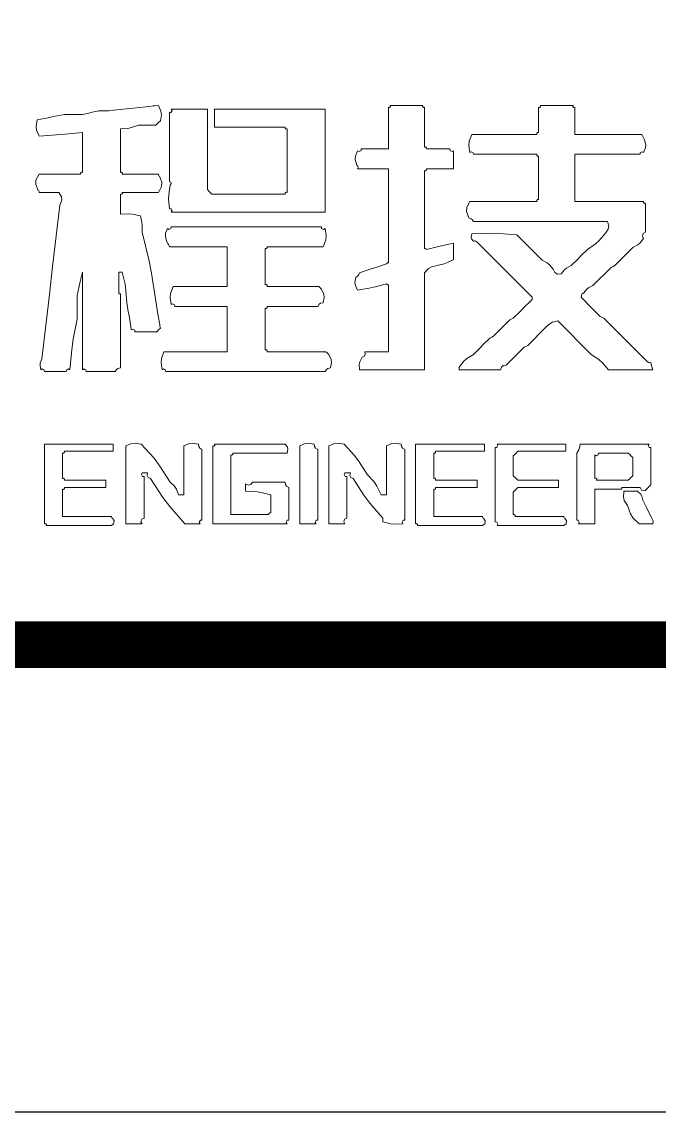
# Model space of a CAD drawing. Header units: millimetres. Extents: x -705761 to 1364679, y -410401 to 446404.
# Drawn here: x -482998 to -481634, y -64146 to -61813 of the extents above; entities that cross this region are included whole.
import ezdxf
from ezdxf.enums import TextEntityAlignment as Align

# ---------------------------------------------------------------- set-up
doc = ezdxf.new("R2010")
doc.units = ezdxf.units.MM
doc.layers.add('TK', color=7, linetype='Continuous')
doc.layers.add('模板-签名-公用', color=3, linetype='Continuous')
doc.layers.add('图框', color=7, linetype='Continuous', lineweight=13)
doc.styles.get("Standard").update_dxf_attribs({"font": 'arial.ttf'})
doc.styles.add('Style-仿宋_GB2312', font='')
doc.styles.add('宋体', font='', dxfattribs={"width": 0.7, "height": 2.5})
doc.styles.add('宋体_1', font='', dxfattribs={"width": 0.7, "height": 2.386364})
doc.styles.get('Style-仿宋_GB2312').set_extended_font_data('仿宋_GB2312')
doc.styles.get('宋体').set_extended_font_data('SimSun')
doc.styles.get('宋体_1').set_extended_font_data('SimSun')

# ---------------------------------------------------------------- blocks, each defined once
blk = doc.blocks.new('BSIET_通用图框_A2+0.5_1')
at = {"layer": '图框', "color": 7, "lineweight": 25}
blk.add_line((-10, 10), (-370, 10), dxfattribs=at)
at = {"layer": '图框', "color": 7, "lineweight": 25, "flags": 128}
blk.add_lwpolyline([(0, 0), (-891, 0), (-891, 420), (0, 420), (0, 0)], close=True, dxfattribs=at)
at = {"layer": '图框', "const_width": 1}
blk.add_lwpolyline([(-866, 410), (-10, 410), (-10, 10), (-866, 10)], close=True, dxfattribs=at)
at = {"layer": 'TK', "lineweight": 25, "style": '宋体', "width": 0.7, "flags": 3}
for tag, p in [('LZHQ_N会签10_T6_H6', (-878.235, 93.875)), ('LZHQ_N会签9_T6_H6', (-878.357, 85.875)), ('LZHQ_N会签8_T6_H6', (-878.235, 77.875)), ('LZHQ_N会签7_T6_H6', (-878.357, 69.875)), ('LZHQ_N会签6_T6_H6', (-878.253, 61.875)), ('LZHQ_N会签5_T6_H6', (-878.253, 53.875)), ('LZHQ_N会签4_T6_H6', (-878.253, 45.875)), ('LZHQ_N会签3_T6_H6', (-878.253, 37.875)), ('LZHQ_N会签2_T6_H6', (-878.253, 29.875)), ('LZHQ_N会签1_T6_H6', (-878.253, 21.875))]:
    blk.add_attdef(tag, text='', height=2.5, dxfattribs=at).set_placement(p, align=Align.MIDDLE)
at = {"layer": '模板-签名-公用', "lineweight": 25, "style": '宋体', "width": 0.7}
blk.add_attdef('LZTQINS', text='', height=2, dxfattribs=at).set_placement((-10, 10), align=Align.MIDDLE)
at = {"layer": '模板-签名-公用', "lineweight": 25, "style": '宋体', "width": 0.7, "flags": 3}
blk.add_attdef('LZFRAME', (-45.909, 7.064), '', height=3, dxfattribs=at)
blk = doc.blocks.new('BSIET_通用_A2(2024)_1')
at = {"color": 7, "linetype": 'Continuous', "lineweight": 0}
for p, q in [((-81.116, 11.431), (-81.15, 11.427)), ((-81.046, 11.439), (-81.116, 11.431)), ((-80.767, 11.47), (-81.046, 11.439)), ((-80.628, 11.485), (-80.767, 11.47)), ((-80.349, 11.516), (-80.628, 11.485)), ((-80.271, 11.525), (-80.349, 11.516)), ((-80.233, 11.529), (-80.271, 11.525)), ((-80.155, 11.535), (-80.233, 11.529)), ((-80.104, 11.414), (-80.155, 11.535)), ((-79.574, 11.458), (-79.884, 11.458)), ((-79.884, 11.458), (-79.866, 11.428)), ((-79.419, 11.458), (-79.574, 11.458)), ((-79.109, 11.458), (-79.419, 11.458)), ((-79.109, 10.769), (-79.109, 11.458)), ((-78.009, 11.458), (-78.955, 11.458)), ((-78.955, 11.458), (-78.955, 11.303)), ((-77.537, 11.458), (-78.009, 11.458)), ((-76.592, 11.458), (-77.537, 11.458)), ((-76.592, 10.575), (-76.592, 11.458)), ((-75.214, 11.493), (-75.236, 11.497)), ((-75.236, 11.497), (-75.236, 11.141)), ((-75.194, 11.514), (-75.214, 11.493)), ((-74.918, 11.535), (-75.197, 11.535)), ((-75.197, 11.535), (-75.194, 11.514)), ((-74.779, 11.535), (-74.918, 11.535)), ((-74.5, 11.535), (-74.779, 11.535)), ((-74.503, 11.514), (-74.5, 11.535)), ((-74.483, 11.493), (-74.503, 11.514)), ((-74.461, 11.497), (-74.483, 11.493)), ((-74.461, 11.156), (-74.461, 11.497)), ((-71.999, 11.493), (-72.021, 11.497)), ((-72.021, 11.497), (-72.021, 11.28)), ((-71.979, 11.514), (-71.999, 11.493)), ((-71.703, 11.535), (-71.982, 11.535)), ((-71.982, 11.535), (-71.979, 11.514)), ((-71.564, 11.535), (-71.703, 11.535)), ((-71.285, 11.535), (-71.564, 11.535)), ((-71.288, 11.514), (-71.285, 11.535)), ((-71.268, 11.493), (-71.288, 11.514)), ((-71.246, 11.497), (-71.268, 11.493)), ((-71.246, 11.265), (-71.246, 11.497)), ((-82.75, 11.226), (-82.773, 11.087)), ((-82.518, 11.273), (-82.75, 11.226)), ((-82.402, 11.297), (-82.518, 11.273)), ((-82.17, 11.342), (-82.402, 11.297)), ((-82.014, 11.342), (-82.17, 11.342)), ((-81.937, 11.342), (-82.014, 11.342)), ((-81.782, 11.342), (-81.937, 11.342)), ((-81.643, 11.373), (-81.782, 11.342)), ((-81.573, 11.389), (-81.643, 11.373)), ((-81.434, 11.419), (-81.573, 11.389)), ((-81.348, 11.419), (-81.434, 11.419)), ((-81.306, 11.419), (-81.348, 11.419)), ((-81.22, 11.419), (-81.306, 11.419)), ((-81.15, 11.427), (-81.22, 11.419)), ((-80.155, 11.168), (-80.116, 11.207)), ((-80.116, 11.207), (-80.094, 11.337)), ((-80.094, 11.337), (-80.104, 11.414)), ((-79.889, 11.384), (-79.923, 11.381)), ((-79.923, 11.381), (-79.923, 10.792)), ((-79.866, 11.428), (-79.889, 11.384)), ((-78.955, 11.303), (-78.955, 11.226)), ((-78.955, 11.226), (-78.955, 11.071)), ((-72.021, 11.28), (-72.021, 11.171)), ((-71.246, 11.148), (-71.246, 11.265)), ((-82.773, 11.087), (-82.764, 11.008)), ((-82.764, 11.008), (-82.712, 10.877)), ((-80.968, 11.032), (-80.811, 11.045)), ((-80.968, 10.66), (-80.968, 11.032)), ((-80.811, 11.045), (-80.732, 11.061)), ((-80.732, 11.061), (-80.581, 11.11)), ((-80.581, 11.11), (-80.434, 11.11)), ((-80.434, 11.11), (-80.361, 11.11)), ((-80.361, 11.11), (-80.213, 11.11)), ((-80.213, 11.11), (-80.174, 11.148)), ((-80.174, 11.148), (-80.155, 11.168)), ((-78.955, 11.071), (-78.35, 11.071)), ((-78.35, 11.071), (-78.048, 11.071)), ((-78.048, 11.071), (-77.444, 11.071)), ((-77.444, 11.071), (-77.448, 11.049)), ((-77.448, 11.049), (-77.426, 11.029)), ((-77.426, 11.029), (-77.405, 11.032)), ((-77.405, 11.032), (-77.405, 10.49)), ((-75.236, 11.141), (-75.236, 10.962)), ((-74.461, 10.986), (-74.461, 11.156)), ((-74.461, 10.645), (-74.461, 10.986)), ((-72.021, 11.171), (-72.021, 10.954)), ((-71.246, 10.916), (-71.246, 11.148)), ((-82.712, 10.877), (-82.34, 10.907)), ((-82.34, 10.907), (-82.154, 10.922)), ((-82.154, 10.922), (-81.782, 10.954)), ((-81.782, 10.954), (-81.782, 10.614)), ((-79.923, 10.792), (-79.923, 10.498)), ((-79.109, 10.424), (-79.109, 10.769)), ((-75.236, 10.962), (-75.236, 10.606)), ((-73.506, 10.769), (-73.515, 10.683)), ((-73.454, 10.916), (-73.506, 10.769)), ((-72.896, 10.916), (-73.454, 10.916)), ((-72.618, 10.916), (-72.896, 10.916)), ((-72.06, 10.916), (-72.618, 10.916)), ((-72.043, 10.958), (-72.063, 10.938)), ((-72.063, 10.938), (-72.06, 10.916)), ((-72.021, 10.954), (-72.043, 10.958)), ((-70.673, 10.916), (-71.246, 10.916)), ((-70.386, 10.916), (-70.673, 10.916)), ((-69.813, 10.916), (-70.386, 10.916)), ((-69.792, 10.868), (-69.813, 10.916)), ((-69.781, 10.845), (-69.792, 10.868)), ((-69.755, 10.799), (-69.781, 10.845)), ((-69.728, 10.694), (-69.755, 10.799)), ((-81.782, 10.614), (-81.782, 10.443)), ((-80.968, 10.474), (-80.968, 10.66)), ((-79.923, 10.498), (-79.923, 9.909)), ((-76.592, 10.133), (-76.592, 10.575)), ((-75.894, 10.567), (-75.94, 10.452)), ((-75.865, 10.55), (-75.894, 10.567)), ((-75.821, 10.572), (-75.865, 10.55)), ((-75.817, 10.606), (-75.821, 10.572)), ((-75.585, 10.606), (-75.817, 10.606)), ((-75.468, 10.606), (-75.585, 10.606)), ((-75.236, 10.606), (-75.468, 10.606)), ((-74.44, 10.649), (-74.461, 10.645)), ((-74.419, 10.627), (-74.44, 10.649)), ((-74.422, 10.606), (-74.419, 10.627)), ((-74.221, 10.606), (-74.422, 10.606)), ((-74.121, 10.606), (-74.221, 10.606)), ((-73.919, 10.606), (-74.121, 10.606)), ((-73.915, 10.572), (-73.919, 10.606)), ((-73.871, 10.55), (-73.915, 10.572)), ((-73.842, 10.567), (-73.871, 10.55)), ((-73.842, 10.412), (-73.842, 10.567)), ((-73.515, 10.683), (-73.493, 10.529)), ((-73.493, 10.529), (-73.463, 10.546)), ((-73.463, 10.546), (-73.419, 10.524)), ((-73.419, 10.524), (-73.415, 10.49)), ((-69.852, 10.49), (-69.848, 10.524)), ((-69.848, 10.524), (-69.804, 10.546)), ((-69.804, 10.546), (-69.774, 10.529)), ((-69.774, 10.529), (-69.732, 10.629)), ((-69.732, 10.629), (-69.728, 10.694)), ((-81.782, 10.443), (-81.782, 10.102)), ((-80.968, 10.102), (-80.968, 10.474)), ((-79.109, 9.734), (-79.109, 10.424)), ((-77.405, 10.49), (-77.405, 10.219)), ((-75.94, 10.452), (-75.945, 10.377)), ((-75.945, 10.377), (-75.914, 10.257)), ((-73.842, 10.335), (-73.842, 10.412)), ((-73.842, 10.18), (-73.842, 10.335)), ((-73.415, 10.49), (-72.873, 10.49)), ((-72.873, 10.49), (-72.602, 10.49)), ((-72.602, 10.49), (-72.06, 10.49)), ((-72.06, 10.49), (-72.063, 10.468)), ((-72.063, 10.468), (-72.043, 10.447)), ((-72.043, 10.447), (-72.021, 10.451)), ((-72.021, 10.451), (-72.021, 10.079)), ((-71.246, 10.087), (-71.246, 10.49)), ((-71.246, 10.49), (-70.688, 10.49)), ((-70.688, 10.49), (-70.409, 10.49)), ((-70.409, 10.49), (-69.852, 10.49)), ((-82.712, 10.064), (-82.778, 9.94)), ((-82.355, 10.064), (-82.712, 10.064)), ((-82.177, 10.064), (-82.355, 10.064)), ((-81.821, 10.064), (-82.177, 10.064)), ((-81.804, 10.106), (-81.825, 10.085)), ((-81.825, 10.085), (-81.821, 10.064)), ((-81.782, 10.102), (-81.804, 10.106)), ((-80.947, 10.106), (-80.968, 10.102)), ((-80.926, 10.085), (-80.947, 10.106)), ((-80.93, 10.064), (-80.926, 10.085)), ((-80.62, 10.064), (-80.93, 10.064)), ((-80.465, 10.064), (-80.62, 10.064)), ((-80.155, 10.064), (-80.465, 10.064)), ((-80.158, 10.047), (-80.155, 10.064)), ((-80.151, 10.033), (-80.158, 10.047)), ((-80.136, 10.025), (-80.151, 10.033)), ((-77.405, 10.219), (-77.405, 9.676)), ((-76.592, 9.25), (-76.592, 10.133)), ((-75.914, 10.257), (-75.889, 10.237)), ((-75.882, 10.209), (-75.894, 10.18)), ((-75.894, 10.18), (-75.631, 10.18)), ((-75.889, 10.237), (-75.882, 10.209)), ((-75.631, 10.18), (-75.499, 10.18)), ((-75.499, 10.18), (-75.236, 10.18)), ((-75.236, 10.18), (-75.236, 9.374)), ((-74.461, 9.475), (-74.461, 10.141)), ((-74.461, 10.141), (-74.44, 10.138)), ((-74.44, 10.138), (-74.419, 10.158)), ((-74.419, 10.158), (-74.422, 10.18)), ((-74.422, 10.18), (-74.19, 10.18)), ((-74.19, 10.18), (-74.074, 10.18)), ((-74.074, 10.18), (-73.842, 10.18)), ((-72.021, 10.079), (-72.021, 9.893)), ((-71.246, 9.886), (-71.246, 10.087)), ((-82.778, 9.94), (-82.783, 9.844)), ((-82.783, 9.844), (-82.731, 9.715)), ((-80.155, 9.676), (-80.089, 9.799)), ((-80.083, 9.895), (-80.136, 10.025)), ((-80.089, 9.799), (-80.083, 9.895)), ((-79.903, 9.831), (-79.935, 9.632)), ((-79.923, 9.909), (-79.893, 9.897)), ((-79.882, 9.855), (-79.903, 9.831)), ((-79.893, 9.897), (-79.882, 9.855)), ((-72.021, 9.893), (-72.021, 9.522)), ((-71.246, 9.483), (-71.246, 9.886)), ((-82.731, 9.715), (-82.716, 9.707)), ((-82.716, 9.707), (-82.709, 9.693)), ((-82.709, 9.693), (-82.712, 9.676)), ((-82.712, 9.676), (-82.541, 9.676)), ((-82.541, 9.676), (-82.456, 9.676)), ((-82.456, 9.676), (-82.286, 9.676)), ((-82.286, 9.676), (-82.23, 9.583)), ((-82.23, 9.583), (-82.224, 9.506)), ((-80.968, 9.467), (-80.968, 9.638)), ((-80.968, 9.638), (-80.947, 9.634)), ((-80.947, 9.634), (-80.926, 9.655)), ((-80.926, 9.655), (-80.93, 9.676)), ((-80.93, 9.676), (-80.62, 9.676)), ((-80.62, 9.676), (-80.465, 9.676)), ((-80.465, 9.676), (-80.155, 9.676)), ((-79.935, 9.632), (-79.939, 9.529)), ((-79.071, 9.696), (-79.109, 9.734)), ((-79.051, 9.676), (-79.071, 9.696)), ((-79.013, 9.638), (-79.051, 9.676)), ((-78.385, 9.638), (-79.013, 9.638)), ((-78.071, 9.638), (-78.385, 9.638)), ((-77.444, 9.638), (-78.071, 9.638)), ((-77.426, 9.68), (-77.448, 9.659)), ((-77.448, 9.659), (-77.444, 9.638)), ((-77.405, 9.676), (-77.426, 9.68)), ((-82.266, 9.405), (-82.42, 8.088)), ((-82.224, 9.506), (-82.266, 9.405)), ((-80.968, 9.382), (-80.968, 9.467)), ((-80.968, 9.211), (-80.968, 9.382)), ((-79.939, 9.529), (-79.923, 9.328)), ((-75.236, 9.374), (-75.236, 8.971)), ((-74.461, 9.142), (-74.461, 9.475)), ((-73.559, 9.36), (-73.564, 9.264)), ((-73.493, 9.483), (-73.559, 9.36)), ((-72.919, 9.483), (-73.493, 9.483)), ((-72.633, 9.483), (-72.919, 9.483)), ((-72.06, 9.483), (-72.633, 9.483)), ((-72.043, 9.525), (-72.063, 9.504)), ((-72.063, 9.504), (-72.06, 9.483)), ((-72.021, 9.522), (-72.043, 9.525)), ((-70.657, 9.483), (-71.246, 9.483)), ((-70.363, 9.483), (-70.657, 9.483)), ((-69.774, 9.483), (-70.363, 9.483)), ((-69.778, 9.461), (-69.774, 9.483)), ((-69.757, 9.44), (-69.778, 9.461)), ((-69.736, 9.444), (-69.757, 9.44)), ((-69.736, 9.196), (-69.736, 9.444)), ((-80.797, 9.217), (-80.968, 9.211)), ((-80.71, 9.209), (-80.797, 9.217)), ((-80.543, 9.173), (-80.71, 9.209)), ((-80.512, 9.036), (-80.543, 9.173)), ((-79.923, 9.328), (-79.889, 9.324)), ((-79.889, 9.324), (-79.866, 9.28)), ((-79.866, 9.28), (-79.884, 9.25)), ((-79.884, 9.25), (-78.567, 9.25)), ((-78.567, 9.25), (-77.909, 9.25)), ((-77.909, 9.25), (-76.592, 9.25)), ((-74.461, 8.475), (-74.461, 9.142)), ((-73.564, 9.264), (-73.512, 9.134)), ((-73.512, 9.134), (-73.467, 9.113)), ((-73.467, 9.113), (-73.445, 9.096)), ((-69.736, 9.072), (-69.736, 9.196)), ((-80.504, 8.964), (-80.512, 9.036)), ((-80.504, 8.824), (-80.504, 8.964)), ((-79.962, 8.902), (-80.003, 8.801)), ((-79.932, 8.884), (-79.962, 8.902)), ((-79.888, 8.906), (-79.932, 8.884)), ((-79.884, 8.94), (-79.888, 8.906)), ((-78.598, 8.94), (-79.884, 8.94)), ((-77.955, 8.94), (-78.598, 8.94)), ((-76.669, 8.94), (-77.955, 8.94)), ((-76.665, 8.906), (-76.669, 8.94)), ((-76.622, 8.884), (-76.665, 8.906)), ((-76.592, 8.902), (-76.622, 8.884)), ((-76.569, 8.748), (-76.592, 8.902)), ((-75.236, 8.971), (-75.236, 8.166)), ((-73.445, 9.096), (-73.415, 9.056)), ((-73.415, 9.056), (-72.269, 9.056)), ((-72.269, 9.056), (-71.696, 9.056)), ((-71.696, 9.056), (-70.549, 9.056)), ((-70.532, 8.89), (-70.588, 8.805)), ((-70.549, 9.056), (-70.521, 8.958)), ((-70.521, 8.958), (-70.532, 8.89)), ((-69.736, 8.824), (-69.736, 9.072)), ((-80.362, 8.241), (-80.504, 8.824)), ((-80.003, 8.801), (-80.008, 8.736)), ((-80.008, 8.736), (-79.981, 8.631)), ((-79.981, 8.631), (-79.955, 8.585)), ((-76.63, 8.514), (-76.578, 8.661)), ((-76.578, 8.661), (-76.569, 8.748)), ((-73.454, 8.786), (-73.466, 8.723)), ((-73.466, 8.723), (-73.456, 8.68)), ((-73.456, 8.68), (-73.415, 8.631)), ((-73.067, 8.801), (-73.454, 8.786)), ((-73.415, 8.631), (-73.384, 8.638)), ((-73.384, 8.638), (-73.362, 8.632)), ((-73.362, 8.632), (-73.338, 8.611)), ((-72.872, 8.797), (-73.067, 8.801)), ((-72.486, 8.766), (-72.872, 8.797)), ((-72.269, 8.549), (-72.486, 8.766)), ((-70.723, 8.646), (-70.803, 8.574)), ((-70.588, 8.805), (-70.723, 8.646)), ((-69.85, 8.594), (-69.774, 8.689)), ((-69.801, 8.738), (-69.784, 8.796)), ((-69.774, 8.689), (-69.801, 8.738)), ((-69.784, 8.796), (-69.736, 8.824)), ((-79.955, 8.585), (-79.943, 8.562)), ((-79.943, 8.562), (-79.923, 8.514)), ((-79.923, 8.514), (-79.427, 8.514)), ((-79.427, 8.514), (-79.179, 8.514)), ((-79.179, 8.514), (-78.683, 8.514)), ((-78.683, 8.514), (-78.683, 8.174)), ((-77.87, 8.166), (-77.87, 8.475)), ((-77.87, 8.475), (-77.848, 8.472)), ((-77.848, 8.472), (-77.828, 8.493)), ((-77.828, 8.493), (-77.831, 8.514)), ((-77.831, 8.514), (-77.351, 8.514)), ((-77.351, 8.514), (-77.11, 8.514)), ((-77.11, 8.514), (-76.63, 8.514)), ((-74.444, 8.478), (-74.461, 8.475)), ((-74.431, 8.471), (-74.444, 8.478)), ((-74.422, 8.456), (-74.431, 8.471)), ((-74.19, 8.511), (-74.422, 8.456)), ((-74.074, 8.538), (-74.19, 8.511)), ((-73.842, 8.592), (-74.074, 8.538)), ((-73.842, 8.452), (-73.842, 8.592)), ((-73.842, 8.383), (-73.842, 8.452)), ((-73.338, 8.611), (-72.881, 8.154)), ((-72.16, 8.441), (-72.269, 8.549)), ((-71.943, 8.224), (-72.16, 8.441)), ((-70.975, 8.456), (-71.115, 8.317)), ((-70.803, 8.574), (-70.975, 8.456)), ((-70.161, 8.34), (-70.007, 8.495)), ((-70.007, 8.495), (-69.9, 8.553)), ((-69.9, 8.553), (-69.85, 8.594)), ((-80.303, 7.945), (-80.362, 8.241)), ((-78.683, 8.174), (-78.683, 8.003)), ((-77.87, 8.011), (-77.87, 8.166)), ((-75.253, 8.168), (-75.266, 8.161)), ((-75.236, 8.166), (-75.253, 8.168)), ((-74.045, 8.145), (-73.974, 8.173)), ((-73.974, 8.173), (-73.842, 8.243)), ((-73.842, 8.243), (-73.842, 8.383)), ((-71.837, 8.166), (-71.943, 8.224)), ((-71.787, 8.124), (-71.837, 8.166)), ((-71.184, 8.247), (-71.324, 8.108)), ((-71.115, 8.317), (-71.184, 8.247)), ((-70.394, 8.108), (-70.239, 8.262)), ((-70.239, 8.262), (-70.161, 8.34)), ((-82.42, 8.088), (-82.498, 7.429)), ((-81.83, 7.771), (-81.782, 7.972)), ((-81.782, 7.972), (-81.782, 7.135)), ((-81.007, 7.786), (-81.007, 7.972)), ((-81.007, 7.972), (-80.976, 7.972)), ((-80.976, 7.972), (-80.961, 7.972)), ((-80.961, 7.972), (-80.93, 7.972)), ((-80.93, 7.972), (-80.871, 7.712)), ((-80.213, 7.352), (-80.303, 7.945)), ((-78.683, 8.003), (-78.683, 7.662)), ((-77.87, 7.701), (-77.87, 8.011)), ((-75.856, 7.953), (-75.876, 7.907)), ((-75.623, 8.03), (-75.856, 7.953)), ((-75.507, 8.069), (-75.623, 8.03)), ((-75.275, 8.146), (-75.507, 8.069)), ((-75.266, 8.161), (-75.275, 8.146)), ((-74.461, 7.953), (-74.377, 8.045)), ((-74.461, 7.123), (-74.461, 7.953)), ((-74.377, 8.045), (-74.312, 8.082)), ((-74.312, 8.082), (-74.19, 8.108)), ((-74.19, 8.108), (-74.045, 8.145)), ((-72.881, 8.154), (-72.652, 7.926)), ((-71.711, 8.03), (-71.787, 8.124)), ((-71.674, 7.959), (-71.711, 8.03)), ((-71.616, 7.927), (-71.674, 7.959)), ((-71.537, 7.933), (-71.616, 7.927)), ((-71.468, 8.019), (-71.537, 7.933)), ((-71.422, 8.057), (-71.468, 8.019)), ((-71.324, 8.108), (-71.422, 8.057)), ((-70.627, 7.914), (-70.472, 8.069)), ((-70.472, 8.069), (-70.44, 8.084)), ((-70.44, 8.084), (-70.425, 8.092)), ((-70.425, 8.092), (-70.394, 8.108)), ((-81.853, 7.67), (-81.83, 7.771)), ((-81.007, 7.693), (-81.007, 7.786)), ((-80.871, 7.712), (-80.852, 7.579)), ((-77.848, 7.704), (-77.87, 7.701)), ((-77.828, 7.684), (-77.848, 7.704)), ((-75.933, 7.856), (-75.951, 7.748)), ((-75.951, 7.748), (-75.942, 7.683)), ((-75.894, 7.886), (-75.933, 7.856)), ((-75.876, 7.907), (-75.894, 7.886)), ((-75.52, 7.655), (-75.275, 7.72)), ((-75.275, 7.72), (-75.266, 7.705)), ((-75.266, 7.705), (-75.253, 7.698)), ((-75.253, 7.698), (-75.236, 7.701)), ((-75.236, 7.701), (-75.236, 7.128)), ((-72.652, 7.926), (-72.195, 7.468)), ((-70.859, 7.681), (-70.704, 7.837)), ((-70.704, 7.837), (-70.627, 7.914)), ((-81.898, 7.468), (-81.853, 7.67)), ((-81.898, 7.267), (-81.898, 7.468)), ((-81.007, 7.507), (-81.007, 7.693)), ((-80.992, 7.507), (-81.007, 7.507)), ((-80.984, 7.507), (-80.992, 7.507)), ((-80.968, 7.507), (-80.984, 7.507)), ((-80.968, 6.872), (-80.968, 7.507)), ((-80.852, 7.579), (-80.833, 7.313)), ((-79.898, 7.515), (-79.906, 7.429)), ((-79.845, 7.662), (-79.898, 7.515)), ((-79.38, 7.662), (-79.845, 7.662)), ((-79.148, 7.662), (-79.38, 7.662)), ((-78.683, 7.662), (-79.148, 7.662)), ((-77.831, 7.662), (-77.828, 7.684)), ((-77.389, 7.662), (-77.831, 7.662)), ((-77.169, 7.662), (-77.389, 7.662)), ((-76.727, 7.662), (-77.169, 7.662)), ((-76.704, 7.639), (-76.727, 7.662)), ((-76.692, 7.627), (-76.704, 7.639)), ((-76.669, 7.604), (-76.692, 7.627)), ((-76.618, 7.498), (-76.669, 7.604)), ((-76.609, 7.429), (-76.618, 7.498)), ((-75.942, 7.683), (-75.894, 7.585)), ((-75.894, 7.585), (-75.645, 7.628)), ((-75.645, 7.628), (-75.52, 7.655)), ((-72.195, 7.468), (-72.163, 7.435)), ((-71.11, 7.43), (-71.1, 7.499)), ((-71.1, 7.499), (-71.052, 7.526)), ((-71.052, 7.526), (-70.991, 7.604)), ((-70.991, 7.604), (-70.948, 7.638)), ((-70.948, 7.638), (-70.859, 7.681)), ((-82.498, 7.429), (-82.653, 6.113)), ((-81.898, 7.166), (-81.898, 7.267)), ((-80.833, 7.313), (-80.802, 7.128)), ((-80.182, 7.166), (-80.213, 7.352)), ((-79.906, 7.429), (-79.884, 7.275)), ((-79.884, 7.275), (-79.854, 7.292)), ((-79.854, 7.292), (-79.81, 7.27)), ((-79.81, 7.27), (-79.807, 7.236)), ((-79.807, 7.236), (-79.357, 7.236)), ((-79.357, 7.236), (-79.133, 7.236)), ((-79.133, 7.236), (-78.683, 7.236)), ((-78.683, 7.236), (-78.683, 6.849)), ((-77.828, 7.214), (-77.831, 7.236)), ((-77.831, 7.236), (-77.397, 7.236)), ((-77.397, 7.236), (-77.18, 7.236)), ((-77.18, 7.236), (-76.746, 7.236)), ((-76.746, 7.236), (-76.718, 7.284)), ((-76.718, 7.284), (-76.686, 7.305)), ((-76.686, 7.305), (-76.63, 7.313)), ((-76.63, 7.313), (-76.609, 7.429)), ((-72.195, 7.352), (-72.342, 7.205)), ((-72.163, 7.386), (-72.195, 7.352)), ((-72.163, 7.435), (-72.163, 7.386)), ((-71.072, 7.391), (-71.11, 7.43)), ((-70.925, 7.244), (-71.072, 7.391)), ((-70.851, 7.17), (-70.925, 7.244)), ((-81.898, 6.965), (-81.898, 7.166)), ((-81.782, 7.135), (-81.782, 6.717)), ((-80.802, 7.128), (-80.786, 7.035)), ((-80.786, 7.035), (-80.756, 6.849)), ((-80.167, 7.073), (-80.182, 7.166)), ((-80.136, 6.887), (-80.167, 7.073)), ((-77.87, 6.841), (-77.87, 7.197)), ((-77.87, 7.197), (-77.848, 7.193)), ((-77.848, 7.193), (-77.828, 7.214)), ((-75.236, 7.128), (-75.236, 6.841)), ((-74.461, 6.709), (-74.461, 7.123)), ((-72.416, 7.131), (-72.563, 6.984)), ((-72.342, 7.205), (-72.416, 7.131)), ((-70.704, 7.023), (-70.851, 7.17)), ((-70.673, 7.007), (-70.704, 7.023)), ((-70.657, 7), (-70.673, 7.007)), ((-70.627, 6.984), (-70.657, 7)), ((-81.98, 6.534), (-81.898, 6.965)), ((-80.968, 6.554), (-80.968, 6.872)), ((-80.756, 6.849), (-80.748, 6.802)), ((-80.748, 6.802), (-80.744, 6.779)), ((-80.744, 6.779), (-80.736, 6.732)), ((-80.147, 6.74), (-80.116, 6.771)), ((-80.128, 6.841), (-80.136, 6.887)), ((-80.124, 6.817), (-80.128, 6.841)), ((-80.116, 6.771), (-80.124, 6.817)), ((-78.683, 6.849), (-78.683, 6.655)), ((-77.87, 6.663), (-77.87, 6.841)), ((-75.236, 6.841), (-75.236, 6.268)), ((-72.78, 6.806), (-72.85, 6.737)), ((-72.64, 6.946), (-72.78, 6.806)), ((-72.61, 6.961), (-72.64, 6.946)), ((-72.594, 6.969), (-72.61, 6.961)), ((-72.563, 6.984), (-72.594, 6.969)), ((-72.021, 6.635), (-71.866, 6.791)), ((-71.866, 6.791), (-71.781, 6.867)), ((-71.781, 6.867), (-71.725, 6.898)), ((-71.725, 6.898), (-71.614, 6.926)), ((-71.614, 6.926), (-71.327, 6.64)), ((-70.255, 6.613), (-70.627, 6.984)), ((-82.011, 6.317), (-81.98, 6.534)), ((-81.782, 6.717), (-81.782, 5.88)), ((-80.968, 5.919), (-80.968, 6.554)), ((-80.736, 6.732), (-80.706, 6.75)), ((-80.706, 6.75), (-80.662, 6.728)), ((-80.662, 6.728), (-80.659, 6.694)), ((-80.659, 6.694), (-80.473, 6.694)), ((-80.473, 6.694), (-80.38, 6.694)), ((-80.38, 6.694), (-80.194, 6.694)), ((-80.194, 6.694), (-80.163, 6.725)), ((-80.163, 6.725), (-80.147, 6.74)), ((-78.683, 6.655), (-78.683, 6.268)), ((-77.87, 6.307), (-77.87, 6.663)), ((-74.461, 5.88), (-74.461, 6.709)), ((-73.067, 6.558), (-73.206, 6.419)), ((-73.036, 6.574), (-73.067, 6.558)), ((-73.02, 6.581), (-73.036, 6.574)), ((-72.989, 6.597), (-73.02, 6.581)), ((-72.85, 6.737), (-72.989, 6.597)), ((-72.254, 6.403), (-72.098, 6.558)), ((-72.098, 6.558), (-72.021, 6.635)), ((-71.327, 6.64), (-71.184, 6.496)), ((-70.069, 6.426), (-70.255, 6.613)), ((-82.053, 5.88), (-82.011, 6.317)), ((-77.848, 6.31), (-77.87, 6.307)), ((-77.828, 6.289), (-77.848, 6.31)), ((-73.276, 6.349), (-73.415, 6.21)), ((-73.206, 6.419), (-73.276, 6.349)), ((-72.486, 6.21), (-72.331, 6.365)), ((-72.331, 6.365), (-72.3, 6.38)), ((-72.3, 6.38), (-72.284, 6.388)), ((-72.284, 6.388), (-72.254, 6.403)), ((-71.184, 6.496), (-70.897, 6.21)), ((-69.697, 6.055), (-70.069, 6.426)), ((-82.653, 6.113), (-82.684, 6.024)), ((-80.091, 6.121), (-80.1, 6.034)), ((-80.039, 6.268), (-80.091, 6.121)), ((-79.497, 6.268), (-80.039, 6.268)), ((-79.225, 6.268), (-79.497, 6.268)), ((-78.683, 6.268), (-79.225, 6.268)), ((-77.831, 6.268), (-77.828, 6.289)), ((-77.328, 6.268), (-77.831, 6.268)), ((-77.076, 6.268), (-77.328, 6.268)), ((-76.572, 6.268), (-77.076, 6.268)), ((-76.549, 6.244), (-76.572, 6.268)), ((-76.537, 6.233), (-76.549, 6.244)), ((-76.514, 6.21), (-76.537, 6.233)), ((-76.464, 6.104), (-76.514, 6.21)), ((-76.454, 6.034), (-76.464, 6.104)), ((-75.798, 6.152), (-75.848, 6.052)), ((-75.751, 6.175), (-75.798, 6.152)), ((-75.731, 6.216), (-75.751, 6.175)), ((-75.538, 6.268), (-75.739, 6.268)), ((-75.739, 6.268), (-75.731, 6.216)), ((-75.437, 6.268), (-75.538, 6.268)), ((-75.236, 6.268), (-75.437, 6.268)), ((-73.621, 6.066), (-73.725, 5.938)), ((-73.555, 6.123), (-73.621, 6.066)), ((-73.415, 6.21), (-73.555, 6.123)), ((-72.718, 5.977), (-72.563, 6.132)), ((-72.563, 6.132), (-72.486, 6.21)), ((-70.897, 6.21), (-70.734, 6.099)), ((-70.734, 6.099), (-70.658, 6.031)), ((-82.684, 6.024), (-82.688, 5.972)), ((-82.688, 5.972), (-82.673, 5.88)), ((-82.673, 5.88), (-82.643, 5.898)), ((-82.643, 5.898), (-82.599, 5.876)), ((-82.599, 5.876), (-82.595, 5.841)), ((-82.595, 5.841), (-82.41, 5.841)), ((-82.41, 5.841), (-82.317, 5.841)), ((-82.317, 5.841), (-82.131, 5.841)), ((-82.131, 5.841), (-82.127, 5.876)), ((-82.127, 5.876), (-82.083, 5.898)), ((-82.083, 5.898), (-82.053, 5.88)), ((-81.782, 5.88), (-81.752, 5.898)), ((-81.752, 5.898), (-81.708, 5.876)), ((-81.708, 5.876), (-81.705, 5.841)), ((-81.705, 5.841), (-81.456, 5.841)), ((-81.456, 5.841), (-81.333, 5.841)), ((-81.333, 5.841), (-81.085, 5.841)), ((-81.085, 5.841), (-81.056, 5.889)), ((-81.056, 5.889), (-81.024, 5.911)), ((-81.024, 5.911), (-80.968, 5.919)), ((-80.1, 6.034), (-80.078, 5.88)), ((-80.078, 5.88), (-80.048, 5.898)), ((-80.048, 5.898), (-80.004, 5.876)), ((-80.004, 5.876), (-80, 5.841)), ((-80, 5.841), (-78.637, 5.841)), ((-78.637, 5.841), (-77.955, 5.841)), ((-77.955, 5.841), (-76.592, 5.841)), ((-76.592, 5.841), (-76.562, 5.889)), ((-76.562, 5.889), (-76.53, 5.911)), ((-76.53, 5.911), (-76.476, 5.919)), ((-76.476, 5.919), (-76.454, 6.034)), ((-75.848, 6.052), (-75.861, 5.991)), ((-75.861, 5.991), (-75.856, 5.88)), ((-75.856, 5.88), (-75.298, 5.88)), ((-75.298, 5.88), (-75.019, 5.88)), ((-75.019, 5.88), (-74.461, 5.88)), ((-73.725, 5.938), (-73.725, 5.915)), ((-73.725, 5.915), (-73.725, 5.904)), ((-73.725, 5.904), (-73.725, 5.88)), ((-73.725, 5.88), (-73.369, 5.88)), ((-73.369, 5.88), (-73.191, 5.88)), ((-73.191, 5.88), (-72.834, 5.88)), ((-72.834, 5.88), (-72.817, 5.938)), ((-72.817, 5.938), (-72.778, 5.97)), ((-72.778, 5.97), (-72.718, 5.977)), ((-70.658, 6.031), (-70.53, 5.88)), ((-70.53, 5.88), (-70.15, 5.88)), ((-70.15, 5.88), (-69.96, 5.88)), ((-69.96, 5.88), (-69.581, 5.88)), ((-69.673, 6.034), (-69.697, 6.055)), ((-69.651, 6.028), (-69.673, 6.034)), ((-69.619, 6.035), (-69.651, 6.028)), ((-69.604, 5.973), (-69.619, 6.035)), ((-69.596, 5.942), (-69.604, 5.973)), ((-69.581, 5.88), (-69.596, 5.942)), ((-82.007, 4.292), (-82.595, 4.292)), ((-82.595, 4.292), (-82.595, 3.61)), ((-81.712, 4.292), (-82.007, 4.292)), ((-81.123, 4.292), (-81.712, 4.292)), ((-81.123, 4.23), (-81.123, 4.292)), ((-81.123, 4.199), (-81.123, 4.23)), ((-81.123, 4.137), (-81.123, 4.199)), ((-80.73, 4.305), (-80.852, 4.253)), ((-80.852, 4.253), (-80.852, 3.587)), ((-80.654, 4.314), (-80.73, 4.305)), ((-80.523, 4.292), (-80.654, 4.314)), ((-80.251, 3.987), (-80.523, 4.292)), ((-79.498, 4.304), (-79.613, 4.253)), ((-79.613, 4.253), (-79.613, 3.835)), ((-79.426, 4.312), (-79.498, 4.304)), ((-79.303, 4.292), (-79.426, 4.312)), ((-79.294, 4.237), (-79.303, 4.292)), ((-79.273, 4.205), (-79.294, 4.237)), ((-79.225, 4.176), (-79.273, 4.205)), ((-78.972, 4.25), (-78.993, 4.253)), ((-78.993, 4.253), (-78.993, 3.587)), ((-78.951, 4.271), (-78.972, 4.25)), ((-78.35, 4.292), (-78.955, 4.292)), ((-78.955, 4.292), (-78.951, 4.271)), ((-78.048, 4.292), (-78.35, 4.292)), ((-77.444, 4.292), (-78.048, 4.292)), ((-77.397, 4.228), (-77.444, 4.292)), ((-77.387, 4.175), (-77.397, 4.228)), ((-77.019, 4.304), (-77.134, 4.253)), ((-77.134, 4.253), (-77.134, 3.587)), ((-76.947, 4.312), (-77.019, 4.304)), ((-76.824, 4.292), (-76.947, 4.312)), ((-76.815, 4.237), (-76.824, 4.292)), ((-76.794, 4.205), (-76.815, 4.237)), ((-76.746, 4.176), (-76.794, 4.205)), ((-76.392, 4.305), (-76.514, 4.253)), ((-76.514, 4.253), (-76.514, 3.587)), ((-76.316, 4.314), (-76.392, 4.305)), ((-76.185, 4.292), (-76.316, 4.314)), ((-75.961, 4.048), (-76.185, 4.292)), ((-75.16, 4.304), (-75.275, 4.253)), ((-75.275, 4.253), (-75.275, 3.835)), ((-75.088, 4.312), (-75.16, 4.304)), ((-74.965, 4.292), (-75.088, 4.312)), ((-74.956, 4.237), (-74.965, 4.292)), ((-74.935, 4.205), (-74.956, 4.237)), ((-74.887, 4.176), (-74.935, 4.205)), ((-74.066, 4.292), (-74.655, 4.292)), ((-74.655, 4.292), (-74.655, 3.61)), ((-73.772, 4.292), (-74.066, 4.292)), ((-73.183, 4.292), (-73.772, 4.292)), ((-73.183, 4.23), (-73.183, 4.292)), ((-73.183, 4.199), (-73.183, 4.23)), ((-73.183, 4.137), (-73.183, 4.199)), ((-72.916, 4.218), (-72.951, 4.215)), ((-72.951, 4.215), (-72.951, 3.579)), ((-72.894, 4.263), (-72.916, 4.218)), ((-72.323, 4.292), (-72.912, 4.292)), ((-72.912, 4.292), (-72.894, 4.263)), ((-72.028, 4.292), (-72.323, 4.292)), ((-71.44, 4.292), (-72.028, 4.292)), ((-71.44, 4.23), (-71.44, 4.292)), ((-71.44, 4.199), (-71.44, 4.23)), ((-71.44, 4.137), (-71.44, 4.199)), ((-71.147, 4.21), (-71.163, 4.169)), ((-71.13, 4.292), (-71.147, 4.21)), ((-70.541, 4.292), (-71.13, 4.292)), ((-70.247, 4.292), (-70.541, 4.292)), ((-69.658, 4.292), (-70.247, 4.292)), ((-69.676, 4.263), (-69.658, 4.292)), ((-69.654, 4.218), (-69.676, 4.263)), ((-69.619, 4.215), (-69.654, 4.218)), ((-69.619, 3.897), (-69.619, 4.215)), ((-82.208, 3.882), (-82.208, 4.098)), ((-82.208, 4.098), (-82.186, 4.095)), ((-82.186, 4.095), (-82.166, 4.116)), ((-82.166, 4.116), (-82.17, 4.137)), ((-82.17, 4.137), (-81.751, 4.137)), ((-81.751, 4.137), (-81.542, 4.137)), ((-81.542, 4.137), (-81.123, 4.137)), ((-80.126, 3.822), (-80.251, 3.987)), ((-79.225, 3.572), (-79.225, 4.176)), ((-78.606, 3.549), (-78.606, 4.06)), ((-78.606, 4.06), (-78.584, 4.056)), ((-78.584, 4.056), (-78.564, 4.077)), ((-78.564, 4.077), (-78.567, 4.098)), ((-78.567, 4.098), (-78.102, 4.098)), ((-78.102, 4.098), (-77.87, 4.098)), ((-77.87, 4.098), (-77.405, 4.098)), ((-77.405, 4.098), (-77.387, 4.175)), ((-76.746, 3.572), (-76.746, 4.176)), ((-75.859, 3.914), (-75.961, 4.048)), ((-74.887, 3.572), (-74.887, 4.176)), ((-74.267, 3.882), (-74.267, 4.098)), ((-74.267, 4.098), (-74.246, 4.095)), ((-74.246, 4.095), (-74.225, 4.116)), ((-74.225, 4.116), (-74.229, 4.137)), ((-74.229, 4.137), (-73.81, 4.137)), ((-73.81, 4.137), (-73.601, 4.137)), ((-73.601, 4.137), (-73.183, 4.137)), ((-72.563, 4.04), (-72.524, 4.079)), ((-72.563, 3.87), (-72.563, 4.04)), ((-72.524, 4.079), (-72.505, 4.098)), ((-72.505, 4.098), (-72.466, 4.137)), ((-72.466, 4.137), (-72.056, 4.137)), ((-72.056, 4.137), (-71.851, 4.137)), ((-71.851, 4.137), (-71.44, 4.137)), ((-71.163, 4.169), (-71.207, 4.098)), ((-71.207, 4.098), (-71.207, 3.525)), ((-70.79, 4.042), (-70.82, 4.06)), ((-70.82, 4.06), (-70.82, 3.858)), ((-70.746, 4.064), (-70.79, 4.042)), ((-70.743, 4.098), (-70.746, 4.064)), ((-70.487, 4.098), (-70.743, 4.098)), ((-70.359, 4.098), (-70.487, 4.098)), ((-70.103, 4.098), (-70.359, 4.098)), ((-70.065, 4.06), (-70.103, 4.098)), ((-70.045, 4.04), (-70.065, 4.06)), ((-70.007, 4.002), (-70.045, 4.04)), ((-70.007, 3.847), (-70.007, 4.002)), ((-82.208, 3.773), (-82.208, 3.882)), ((-82.208, 3.556), (-82.208, 3.773)), ((-79.903, 3.479), (-80.126, 3.822)), ((-79.613, 3.835), (-79.613, 3.626)), ((-75.681, 3.634), (-75.859, 3.914)), ((-75.275, 3.835), (-75.275, 3.626)), ((-74.267, 3.773), (-74.267, 3.882)), ((-74.267, 3.556), (-74.267, 3.773)), ((-72.563, 3.785), (-72.563, 3.87)), ((-72.563, 3.614), (-72.563, 3.785)), ((-70.82, 3.858), (-70.82, 3.758)), ((-70.82, 3.758), (-70.82, 3.556)), ((-70.007, 3.769), (-70.007, 3.847)), ((-70.007, 3.614), (-70.007, 3.769)), ((-69.619, 3.738), (-69.619, 3.897)), ((-69.619, 3.421), (-69.619, 3.738)), ((-82.595, 3.61), (-82.595, 3.27)), ((-82.186, 3.56), (-82.208, 3.556)), ((-82.166, 3.539), (-82.186, 3.56)), ((-82.17, 3.517), (-82.166, 3.539)), ((-81.813, 3.517), (-82.17, 3.517)), ((-81.635, 3.517), (-81.813, 3.517)), ((-81.279, 3.517), (-81.635, 3.517)), ((-81.279, 3.455), (-81.279, 3.517)), ((-80.852, 3.587), (-80.852, 3.254)), ((-80.522, 3.643), (-80.504, 3.673)), ((-80.5, 3.598), (-80.522, 3.643)), ((-80.504, 3.673), (-80.458, 3.673)), ((-80.465, 3.595), (-80.5, 3.598)), ((-80.465, 3.238), (-80.465, 3.595)), ((-80.458, 3.673), (-80.434, 3.673)), ((-80.434, 3.673), (-80.388, 3.673)), ((-80.388, 3.673), (-80.397, 3.621)), ((-80.397, 3.621), (-80.376, 3.58)), ((-80.376, 3.58), (-80.329, 3.556)), ((-80.329, 3.556), (-80.065, 3.148)), ((-79.613, 3.626), (-79.613, 3.207)), ((-79.225, 3.27), (-79.225, 3.572)), ((-78.993, 3.587), (-78.993, 3.254)), ((-78.606, 3.293), (-78.606, 3.549)), ((-77.134, 3.587), (-77.134, 3.254)), ((-76.746, 3.27), (-76.746, 3.572)), ((-76.514, 3.587), (-76.514, 3.254)), ((-76.183, 3.643), (-76.165, 3.673)), ((-76.161, 3.598), (-76.183, 3.643)), ((-76.165, 3.673), (-76.119, 3.673)), ((-76.127, 3.595), (-76.161, 3.598)), ((-76.127, 3.238), (-76.127, 3.595)), ((-76.119, 3.673), (-76.096, 3.673)), ((-76.096, 3.673), (-76.049, 3.673)), ((-76.049, 3.673), (-76.058, 3.621)), ((-76.058, 3.621), (-76.037, 3.58)), ((-76.037, 3.58), (-75.991, 3.556)), ((-75.991, 3.556), (-75.762, 3.197)), ((-75.541, 3.482), (-75.681, 3.634)), ((-75.275, 3.626), (-75.275, 3.207)), ((-74.887, 3.27), (-74.887, 3.572)), ((-74.655, 3.61), (-74.655, 3.27)), ((-74.246, 3.56), (-74.267, 3.556)), ((-74.225, 3.539), (-74.246, 3.56)), ((-74.229, 3.517), (-74.225, 3.539)), ((-73.873, 3.517), (-74.229, 3.517)), ((-73.694, 3.517), (-73.873, 3.517)), ((-73.338, 3.517), (-73.694, 3.517)), ((-73.338, 3.455), (-73.338, 3.517)), ((-72.951, 3.579), (-72.951, 3.262)), ((-72.524, 3.576), (-72.563, 3.614)), ((-72.505, 3.556), (-72.524, 3.576)), ((-72.466, 3.517), (-72.505, 3.556)), ((-72.118, 3.517), (-72.466, 3.517)), ((-71.943, 3.517), (-72.118, 3.517)), ((-71.595, 3.517), (-71.943, 3.517)), ((-71.595, 3.455), (-71.595, 3.517)), ((-71.207, 3.525), (-71.207, 3.238)), ((-70.82, 3.556), (-70.799, 3.56)), ((-70.799, 3.56), (-70.778, 3.539)), ((-70.778, 3.539), (-70.781, 3.517)), ((-70.781, 3.517), (-70.51, 3.517)), ((-70.51, 3.517), (-70.375, 3.517)), ((-70.375, 3.517), (-70.103, 3.517)), ((-70.103, 3.517), (-70.065, 3.556)), ((-70.065, 3.556), (-70.045, 3.576)), ((-70.045, 3.576), (-70.007, 3.614)), ((-82.595, 3.27), (-82.595, 2.588)), ((-82.208, 3.091), (-82.208, 3.324)), ((-82.208, 3.324), (-82.186, 3.32)), ((-82.186, 3.32), (-82.166, 3.341)), ((-82.166, 3.341), (-82.17, 3.362)), ((-82.17, 3.362), (-81.813, 3.362)), ((-81.813, 3.362), (-81.635, 3.362)), ((-81.635, 3.362), (-81.279, 3.362)), ((-81.279, 3.425), (-81.279, 3.455)), ((-81.279, 3.362), (-81.279, 3.425)), ((-79.81, 3.39), (-79.903, 3.479)), ((-79.771, 3.33), (-79.81, 3.39)), ((-79.729, 3.207), (-79.771, 3.33)), ((-79.225, 2.665), (-79.225, 3.27)), ((-78.606, 2.782), (-78.606, 3.293)), ((-78.237, 3.415), (-78.296, 3.44)), ((-78.296, 3.44), (-78.296, 3.378)), ((-78.296, 3.378), (-78.296, 3.347)), ((-78.296, 3.347), (-78.296, 3.285)), ((-78.296, 3.285), (-78.077, 3.274)), ((-78.182, 3.43), (-78.237, 3.415)), ((-78.141, 3.479), (-78.182, 3.43)), ((-77.862, 3.479), (-78.141, 3.479)), ((-78.077, 3.274), (-77.967, 3.258)), ((-77.723, 3.479), (-77.862, 3.479)), ((-77.444, 3.479), (-77.723, 3.479)), ((-77.435, 3.424), (-77.444, 3.479)), ((-77.414, 3.392), (-77.435, 3.424)), ((-77.366, 3.362), (-77.414, 3.392)), ((-77.366, 3.083), (-77.366, 3.362)), ((-76.746, 2.665), (-76.746, 3.27)), ((-75.48, 3.394), (-75.541, 3.482)), ((-75.391, 3.207), (-75.48, 3.394)), ((-74.887, 2.665), (-74.887, 3.27)), ((-74.655, 3.27), (-74.655, 2.588)), ((-74.267, 3.091), (-74.267, 3.324)), ((-74.267, 3.324), (-74.246, 3.32)), ((-74.246, 3.32), (-74.225, 3.341)), ((-74.225, 3.341), (-74.229, 3.362)), ((-74.229, 3.362), (-73.873, 3.362)), ((-73.873, 3.362), (-73.694, 3.362)), ((-73.694, 3.362), (-73.338, 3.362)), ((-73.338, 3.425), (-73.338, 3.455)), ((-73.338, 3.362), (-73.338, 3.425)), ((-72.563, 3.266), (-72.524, 3.304)), ((-72.563, 3.072), (-72.563, 3.266)), ((-72.524, 3.304), (-72.505, 3.324)), ((-72.505, 3.324), (-72.466, 3.362)), ((-72.466, 3.362), (-72.118, 3.362)), ((-72.118, 3.362), (-71.943, 3.362)), ((-71.943, 3.362), (-71.595, 3.362)), ((-71.595, 3.425), (-71.595, 3.455)), ((-71.595, 3.362), (-71.595, 3.425)), ((-70.82, 3.029), (-70.82, 3.324)), ((-70.82, 3.324), (-70.588, 3.324)), ((-70.588, 3.324), (-70.472, 3.324)), ((-70.472, 3.324), (-70.239, 3.324)), ((-70.239, 3.347), (-70.239, 3.362)), ((-70.239, 3.362), (-70.084, 3.362)), ((-70.239, 3.339), (-70.239, 3.347)), ((-70.239, 3.324), (-70.239, 3.339)), ((-70.2, 3.285), (-70.209, 3.158)), ((-70.084, 3.285), (-70.2, 3.285)), ((-70.084, 3.362), (-70.007, 3.362)), ((-70.026, 3.285), (-70.084, 3.285)), ((-69.91, 3.285), (-70.026, 3.285)), ((-70.007, 3.362), (-69.852, 3.362)), ((-69.841, 3.227), (-69.91, 3.285)), ((-69.852, 3.362), (-69.821, 3.308)), ((-69.821, 3.308), (-69.74, 3.298)), ((-69.74, 3.298), (-69.697, 3.343)), ((-69.697, 3.343), (-69.666, 3.374)), ((-69.666, 3.374), (-69.65, 3.39)), ((-69.65, 3.39), (-69.619, 3.421)), ((-82.208, 2.975), (-82.208, 3.091)), ((-80.852, 3.254), (-80.852, 2.588)), ((-80.465, 3.061), (-80.465, 3.238)), ((-80.465, 2.704), (-80.465, 3.061)), ((-80.065, 3.148), (-79.916, 2.953)), ((-79.683, 3.207), (-79.729, 3.207)), ((-79.659, 3.207), (-79.683, 3.207)), ((-79.613, 3.207), (-79.659, 3.207)), ((-78.993, 3.254), (-78.993, 2.588)), ((-77.967, 3.258), (-77.754, 3.207)), ((-77.754, 3.207), (-77.754, 3.053)), ((-77.754, 3.053), (-77.754, 2.975)), ((-77.366, 2.944), (-77.366, 3.083)), ((-77.134, 3.254), (-77.134, 2.588)), ((-76.514, 3.254), (-76.514, 2.588)), ((-76.127, 3.061), (-76.127, 3.238)), ((-76.127, 2.704), (-76.127, 3.061)), ((-75.762, 3.197), (-75.633, 3.025)), ((-75.344, 3.207), (-75.391, 3.207)), ((-75.321, 3.207), (-75.344, 3.207)), ((-75.275, 3.207), (-75.321, 3.207)), ((-74.267, 2.975), (-74.267, 3.091)), ((-72.951, 3.262), (-72.951, 2.627)), ((-72.563, 2.975), (-72.563, 3.072)), ((-71.207, 3.238), (-71.207, 2.665)), ((-70.209, 3.158), (-70.191, 3.083)), ((-70.191, 3.083), (-70.123, 2.975)), ((-69.813, 3.179), (-69.841, 3.227)), ((-69.794, 3.091), (-69.813, 3.179)), ((-69.716, 2.937), (-69.794, 3.091)), ((-82.208, 2.743), (-82.208, 2.975)), ((-79.916, 2.953), (-79.594, 2.588)), ((-77.775, 2.824), (-77.796, 2.803)), ((-77.796, 2.803), (-77.792, 2.782)), ((-77.754, 2.82), (-77.775, 2.824)), ((-77.754, 2.975), (-77.754, 2.82)), ((-77.366, 2.665), (-77.366, 2.944)), ((-75.633, 3.025), (-75.352, 2.704)), ((-74.267, 2.743), (-74.267, 2.975)), ((-72.563, 2.782), (-72.563, 2.975)), ((-70.82, 2.882), (-70.82, 3.029)), ((-70.82, 2.588), (-70.82, 2.882)), ((-70.123, 2.975), (-70.059, 2.802)), ((-70.059, 2.802), (-70.004, 2.717)), ((-69.678, 2.859), (-69.716, 2.937)), ((-69.6, 2.704), (-69.678, 2.859)), ((-82.595, 2.588), (-82.574, 2.591)), ((-82.574, 2.591), (-82.553, 2.571)), ((-82.553, 2.571), (-82.557, 2.549)), ((-81.79, 2.743), (-82.208, 2.743)), ((-81.581, 2.743), (-81.79, 2.743)), ((-81.162, 2.743), (-81.581, 2.743)), ((-81.165, 2.726), (-81.162, 2.743)), ((-81.158, 2.713), (-81.165, 2.726)), ((-81.162, 2.549), (-81.115, 2.589)), ((-81.143, 2.704), (-81.158, 2.713)), ((-81.107, 2.653), (-81.143, 2.704)), ((-81.115, 2.589), (-81.107, 2.653)), ((-80.852, 2.588), (-80.713, 2.588)), ((-80.713, 2.588), (-80.643, 2.588)), ((-80.643, 2.588), (-80.504, 2.588)), ((-80.531, 2.629), (-80.511, 2.687)), ((-80.504, 2.588), (-80.531, 2.629)), ((-80.511, 2.687), (-80.465, 2.704)), ((-79.594, 2.588), (-79.462, 2.588)), ((-79.462, 2.588), (-79.396, 2.588)), ((-79.396, 2.588), (-79.264, 2.588)), ((-79.282, 2.618), (-79.26, 2.662)), ((-79.264, 2.588), (-79.282, 2.618)), ((-79.26, 2.662), (-79.225, 2.665)), ((-78.993, 2.588), (-78.358, 2.588)), ((-78.28, 2.782), (-78.606, 2.782)), ((-78.358, 2.588), (-78.04, 2.588)), ((-78.118, 2.782), (-78.28, 2.782)), ((-77.792, 2.782), (-78.118, 2.782)), ((-78.04, 2.588), (-77.405, 2.588)), ((-77.423, 2.618), (-77.401, 2.662)), ((-77.405, 2.588), (-77.423, 2.618)), ((-77.401, 2.662), (-77.366, 2.665)), ((-77.134, 2.588), (-76.994, 2.588)), ((-76.994, 2.588), (-76.925, 2.588)), ((-76.925, 2.588), (-76.785, 2.588)), ((-76.803, 2.618), (-76.781, 2.662)), ((-76.785, 2.588), (-76.803, 2.618)), ((-76.781, 2.662), (-76.746, 2.665)), ((-76.514, 2.588), (-76.375, 2.588)), ((-76.375, 2.588), (-76.305, 2.588)), ((-76.305, 2.588), (-76.165, 2.588)), ((-76.192, 2.629), (-76.173, 2.687)), ((-76.165, 2.588), (-76.192, 2.629)), ((-76.173, 2.687), (-76.127, 2.704)), ((-75.352, 2.704), (-75.352, 2.673)), ((-75.352, 2.673), (-75.352, 2.658)), ((-75.352, 2.658), (-75.352, 2.627)), ((-75.352, 2.627), (-75.187, 2.583)), ((-75.187, 2.583), (-75.097, 2.575)), ((-75.097, 2.575), (-74.926, 2.588)), ((-74.944, 2.618), (-74.922, 2.662)), ((-74.926, 2.588), (-74.944, 2.618)), ((-74.922, 2.662), (-74.887, 2.665)), ((-74.655, 2.588), (-74.633, 2.591)), ((-74.633, 2.591), (-74.613, 2.571)), ((-74.613, 2.571), (-74.616, 2.549)), ((-73.849, 2.743), (-74.267, 2.743)), ((-73.64, 2.743), (-73.849, 2.743)), ((-73.222, 2.743), (-73.64, 2.743)), ((-73.224, 2.726), (-73.222, 2.743)), ((-73.218, 2.713), (-73.224, 2.726)), ((-73.222, 2.549), (-73.174, 2.589)), ((-73.202, 2.704), (-73.218, 2.713)), ((-73.166, 2.653), (-73.202, 2.704)), ((-73.174, 2.589), (-73.166, 2.653)), ((-72.951, 2.627), (-72.916, 2.623)), ((-72.916, 2.623), (-72.894, 2.579)), ((-72.894, 2.579), (-72.912, 2.549)), ((-72.542, 2.785), (-72.563, 2.782)), ((-72.521, 2.764), (-72.542, 2.785)), ((-72.524, 2.743), (-72.521, 2.764)), ((-72.106, 2.743), (-72.524, 2.743)), ((-71.897, 2.743), (-72.106, 2.743)), ((-71.479, 2.743), (-71.897, 2.743)), ((-71.481, 2.726), (-71.479, 2.743)), ((-71.475, 2.713), (-71.481, 2.726)), ((-71.479, 2.549), (-71.431, 2.589)), ((-71.459, 2.704), (-71.475, 2.713)), ((-71.423, 2.653), (-71.459, 2.704)), ((-71.431, 2.589), (-71.423, 2.653)), ((-71.207, 2.665), (-71.173, 2.662)), ((-71.173, 2.662), (-71.151, 2.618)), ((-71.151, 2.618), (-71.169, 2.588)), ((-71.169, 2.588), (-71.029, 2.588)), ((-71.029, 2.588), (-70.96, 2.588)), ((-70.96, 2.588), (-70.82, 2.588)), ((-70.004, 2.717), (-69.871, 2.588)), ((-69.871, 2.588), (-69.755, 2.588)), ((-69.755, 2.588), (-69.697, 2.588)), ((-69.697, 2.588), (-69.581, 2.588)), ((-69.578, 2.662), (-69.6, 2.704)), ((-69.581, 2.588), (-69.574, 2.634)), ((-69.574, 2.634), (-69.578, 2.662)), ((-82.557, 2.549), (-81.999, 2.549)), ((-81.999, 2.549), (-81.72, 2.549)), ((-81.72, 2.549), (-81.162, 2.549)), ((-74.616, 2.549), (-74.058, 2.549)), ((-74.058, 2.549), (-73.779, 2.549)), ((-73.779, 2.549), (-73.222, 2.549)), ((-72.912, 2.549), (-72.339, 2.549)), ((-72.339, 2.549), (-72.052, 2.549)), ((-72.052, 2.549), (-71.479, 2.549))]:
    blk.add_line(p, q, dxfattribs=at)
at = {"layer": '图框', "const_width": 1}
blk.add_lwpolyline([(-406, 56), (0, 56), (0, 0), (-406, 0)], close=True, dxfattribs=at)
at = {"layer": '图框', "color": 7, "lineweight": 25, "style": 'Style-仿宋_GB2312', "width": 0.7}
for tag, height, p in [('质量', 3, (-191, 52.5)), ('材料', 3, (-191.292, 45.711)), ('比例', 3, (-191.218, 38.432)), ('总页数', 4, (-19.517, 35.142)), ('页码', 4, (-38.162, 35.008)), ('版本号', 2.5, (-6.095, 34.916)), ('出图日期', 3, (-191.218, 31.432)), ('专业', 3, (-190.774, 24.646)), ('图号', 4, (-24, 21)), ('设计阶段', 3, (-235.288, 17.582)), ('件号', 3, (-191.087, 17.308)), ('装配图号', 3, (-235.299, 10.794)), ('项目编号', 3, (-191.087, 10.308))]:
    blk.add_attdef(tag, text='', height=height, dxfattribs=at).set_placement(p, align=Align.MIDDLE)
at = {"layer": '图框', "lineweight": 25, "style": '宋体_1', "width": 0.7, "flags": 3}
for tag, height, p in [('N审定_T5', 2.5, (-245.932, 52.29)), ('N审核_T5', 2.5, (-245.932, 45.29)), ('LZCO_NCB-W67-H36-D10_T7', 3, (-366.076, 39.582)), ('N校对_T5', 2.5, (-245.932, 38.29)), ('N设计_T5', 2.5, (-245.932, 31.29)), ('N制图_T5', 2.5, (-245.932, 24.29))]:
    blk.add_attdef(tag, text='', height=height, dxfattribs=at).set_placement(p, align=Align.MIDDLE_CENTER)
for tag, p in [('N审定_T6_H12_MV0.5_W15', (-226.906, 51.507)), ('N审核_T6_H12_MV0.5_W15', (-226.906, 44.507)), ('N校对_T6_H12_MV0.5_W15', (-226.906, 37.507)), ('N设计_T6_H12_MV0.5_W15', (-226.906, 30.507)), ('N制图_T6_H12_MV0.5_W15', (-226.906, 23.507))]:
    blk.add_attdef(tag, text='', height=1.5, dxfattribs=at).set_placement(p, align=Align.CENTER)
at = {"layer": '图框', "color": 7, "lineweight": 25, "width": 0.7, "flags": 104}
for tag, p in [('项目名称', (-79.178, 49.101)), ('子项', (-111.074, 34.832)), ('图名', (-111, 21))]:
    blk.add_attdef(tag, text='', height=4, dxfattribs=at).set_placement(p, align=Align.MIDDLE_CENTER)
at = {"layer": '图框', "style": '宋体_1', "width": 0.7, "flags": 3}
blk.add_attdef('LZCO_NYLGD-W67-H36-D10_T7', text='', height=3, dxfattribs=at).set_placement((-459.689, 32.874), align=Align.MIDDLE_CENTER)
at = {"layer": '图框', "lineweight": 25, "style": '宋体', "width": 0.7, "flags": 3}
blk.add_attdef('LZBARCODE_T1', text='', height=3, dxfattribs=at).set_placement((-380.287, 3.027), align=Align.BOTTOM_RIGHT)

msp = doc.modelspace()

# ---------------------------------------------------------------- block references
at = {"layer": '图框', "lineweight": 40, "xscale": 100, "yscale": 100, "zscale": 100}
for name, p in [('BSIET_通用图框_A2+0.5_1', (-473689.82, -64145.78)), ('BSIET_通用_A2(2024)_1', (-474689.82, -63145.78))]:
    msp.add_blockref(name, p, dxfattribs=at)

doc.saveas('drawing.dxf')
